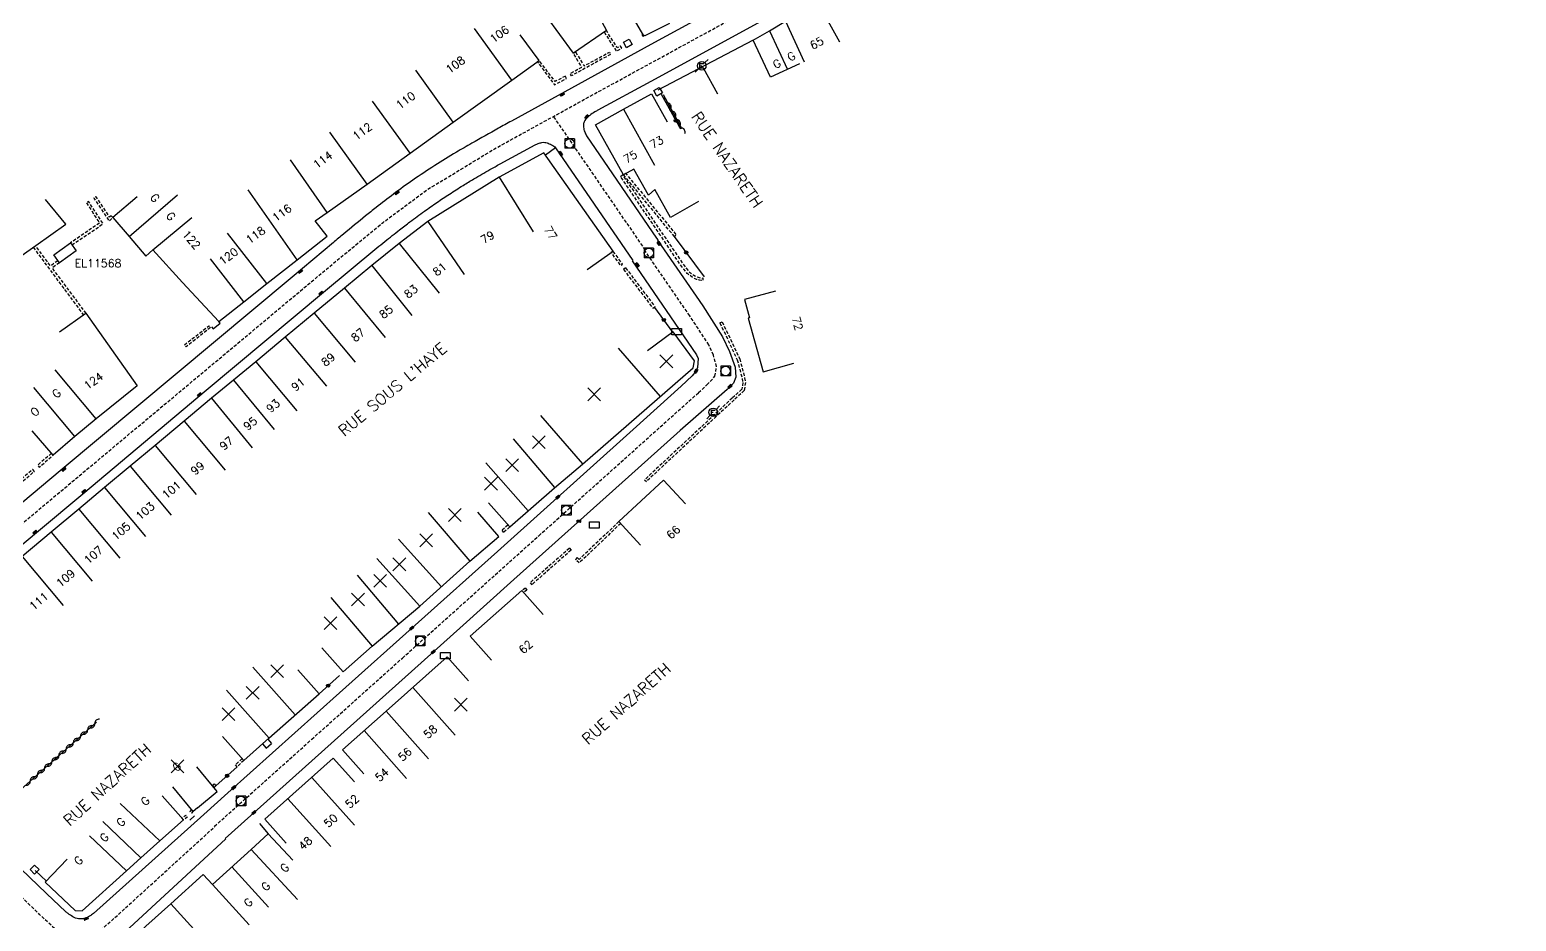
# Model space of a CAD drawing. Header units: millimetres. Extents: x 139000 to 140001, y 128999 to 130000.
# Drawn here: x 139552.6 to 139784.8, y 129368.9 to 129508.3 of the extents above; entities that cross this region are included whole.
import ezdxf
from ezdxf.enums import TextEntityAlignment as Align

# ---------------------------------------------------------------- set-up
doc = ezdxf.new("R2010")
doc.units = ezdxf.units.MM
doc.linetypes.add('DASHED', pattern=[0.75, 0.5, -0.25])
doc.layers.get('0').update_dxf_attribs({"linetype": 'CONTINUOUS'})
for name, color, linetype in [('W0001', 6, 'DASHED'), ('W0008', 7, 'CONTINUOUS'), ('W0100', 7, 'CONTINUOUS'), ('W0105', 7, 'CONTINUOUS'), ('W0112', 1, 'DASHED'), ('W0310', 3, 'CONTINUOUS'), ('W0322', 7, 'CONTINUOUS'), ('W0400', 7, 'CONTINUOUS'), ('W0420', 7, 'CONTINUOUS'), ('W0471', 7, 'CONTINUOUS'), ('W0984', 7, 'CONTINUOUS'), ('W0989', 7, 'CONTINUOUS'), ('W0991', 7, 'CONTINUOUS'), ('W1102', 7, 'CONTINUOUS'), ('W1471', 7, 'CONTINUOUS')]:
    doc.layers.add(name, color=color, linetype=linetype)
doc.styles.get("Standard").update_dxf_attribs({"font": 'romans.shx', "width": 0.85})

# ---------------------------------------------------------------- blocks, each defined once
blk = doc.blocks.new('T471')
for p, q in [((-0.333334, 0.333334), (-0.333334, -0.333334)), ((-0.333334, 0.333334), (0.333334, 0.333334)), ((-0.333334, 0), (0, 0)), ((0.500001, 0.500001), (1.000002, 1.000002)), ((-0.500001, -0.500001), (-1.000002, -1.000002)), ((-0.333334, -0.333334), (0.333334, -0.333334))]:
    blk.add_line(p, q)
blk.add_ellipse((0, 0), major_axis=(0.471405, 0.471405), ratio=1, start_param=5.4977871438, end_param=11.780972451)
blk = doc.blocks.new('t112o')
at = {"color": 0, "linetype": 'Continuous'}
for p, q in [((-0.5, 0.5), (0.5, 0.5)), ((-0.5, -0.5), (-0.5, 0.5)), ((0.5, 0.5), (0.5, -0.5)), ((0.5, -0.5), (-0.5, -0.5))]:
    blk.add_line(p, q, dxfattribs=at)
blk = doc.blocks.new('T400')
for p, q in [((-0.15, 0.3), (0.15, 0.3)), ((-0.15, -0.25), (-0.15, 0.3)), ((-0.15, 0.15), (0.15, 0.15)), ((-0.15, 0), (0.15, 0)), ((0.15, 0.3), (0.15, -0.25)), ((-0.15, -0.15), (0.15, -0.15)), ((-0.15, -0.25), (-0.15, -0.3)), ((-0.15, -0.3), (0.15, -0.3)), ((0.15, -0.3), (0.15, -0.25))]:
    blk.add_line(p, q)
blk = doc.blocks.new('T420')
for p, q in [((0.75, 0.75), (-0.75, 0.75)), ((-0.75, 0.75), (-0.75, -0.75)), ((0.75, 0.75), (0.75, -0.75)), ((0.75, -0.75), (-0.75, -0.75))]:
    blk.add_line(p, q)
blk.add_ellipse((0, 0), major_axis=(-0.53, 0.53), ratio=1, start_param=3.926991, end_param=10.210176)
blk = doc.blocks.new('t322o')
at = {"color": 0, "linetype": 'Continuous'}
for radius in [0.25, 0.15]:
    blk.add_circle((0, 0), radius, dxfattribs=at)
blk = doc.blocks.new('t310o')
at = {"color": 0, "linetype": 'Continuous'}
for centre, start, end in [((-0.5, 0.38), 216.8699, 323.1304), ((0.5, -0.37), 36.8699, 143.1303)]:
    blk.add_arc(centre, 0.625, start, end, dxfattribs=at)
blk = doc.blocks.new('T1471')
at = {"color": 0, "linetype": 'Continuous', "flags": 128}
blk.add_lwpolyline([(-0.75, -0.5), (-0.75, 0.5), (0.75, 0.5), (0.75, -0.5), (-0.75, -0.5)], dxfattribs=at)
blk = doc.blocks.new('t991o')
at = {"color": 0, "linetype": 'Continuous'}
for p, q in [((-1, 1), (1, -1)), ((-1, -1), (1, 1))]:
    blk.add_line(p, q, dxfattribs=at)

msp = doc.modelspace()

# ---------------------------------------------------------------- linework, layer by layer
at = {"layer": 'W0001', "flags": 128}
for points in [[(139484.73, 129377.1), (139488.75, 129379.36), (139492.95, 129382.35), (139501.53, 129389.37), (139524.78, 129408.79), (139562.49, 129440.4), (139592.09, 129465.15), (139599.87, 129471.65), (139607.76, 129478.16), (139614.62, 129483.25), (139625.18, 129489.66), (139641.22, 129498.49), (139686.94, 129523.47), (139718.59, 129540.76), (139731.96, 129548.24), (139740.37, 129552.94), (139745.12, 129555.15), (139758.01, 129558.47), (139803.4, 129568.95), (139852.93, 129578.75), (139912.32, 129591.47), (139924.93, 129594.21), (139955.6, 129600.91), (139960.47, 129602.99), (139966.16, 129611.1)], [(139648.74, 129473.84), (139634.4, 129494.73)], [(139844.07, 129047.19), (139825.15, 129061.62), (139818.81, 129066.5), (139810.28, 129075.48), (139798.9, 129090.61), (139777.81, 129118.72), (139744.76, 129162.77), (139731.75, 129180.12), (139724.34, 129190), (139716.04, 129200.06), (139704.95, 129212.06), (139649.43, 129272), (139622.57, 129301.09), (139601.54, 129323.81), (139573.29, 129351.8), (139554.11, 129370.01), (139524.1, 129398.88), (139520.12, 129404.89)], [(139534.29, 129340.72), (139553.44, 129358.37), (139566.52, 129370.11), (139581.47, 129383.74)]]:
    msp.add_lwpolyline(points, dxfattribs=at)
at = {"layer": 'W0001'}
msp.add_lwpolyline([(139581.43, 129383.78), (139596.61, 129397.38), (139610.78, 129410.08), (139632.08, 129429.19), (139657.04, 129451.56), (139658.35, 129452.75), (139659.61, 129454.11), (139659.86, 129455.65), (139659.37, 129457.4), (139658.66, 129459.01), (139655.67, 129463.55), (139648.65, 129473.76)], dxfattribs=at)
at = {"layer": 'W0008', "flags": 128}
for points in [[(139679.69, 129522.38), (139649.61, 129505.96), (139636.18, 129498.56), (139627.81, 129493.99, 0.002458), (139625.77, 129492.86, 0.001204), (139621.63, 129490.53, 0.007152), (139619.21, 129489.12, 0.005045), (139615.83, 129487.03, 0.010183), (139612.42, 129484.78, 0.011128), (139609.4, 129482.59, 0.003517), (139606.67, 129480.49, 0.005758), (139605.03, 129479.17, 0.001018), (139601.58, 129476.34, 0.002198), (139599.99, 129475.02), (139593.54, 129469.59), (139557.32, 129439.31), (139524.86, 129412.12), (139514.61, 129403.5), (139498.12, 129389.77, -0.00562), (139493.89, 129386.31, -0.005959), (139489.84, 129383.14, -0.025879), (139489.14, 129382.66, -0.004235), (139484.72, 129380.01, -0.007374), (139484.29, 129379.77, -0.007374)], [(139680.63, 129517.15), (139649.58, 129500.2), (139641.32, 129495.7, 0.017701), (139640.85, 129495.42, 0.009969), (139640.04, 129494.88, 0.051957), (139639.68, 129494.57, 0.0415), (139639.3, 129494.09, 0.09349), (139639.09, 129493.6, 0.088587), (139639.07, 129493.03, 0.053833), (139639.26, 129492.3, 0.061126), (139639.56, 129491.7), (139650.48, 129475.68), (139650.67, 129475.41)], [(139530.41, 129410.25), (139553.91, 129429.97), (139560.83, 129435.76), (139580.12, 129451.93), (139598.44, 129467.23), (139606.78, 129474.16, -0.004423), (139608.05, 129475.19, -0.002495), (139610.33, 129477, -0.006107), (139611.96, 129478.25, -0.004496), (139614.21, 129479.9, -0.005651), (139616.18, 129481.28, -0.005789), (139618.13, 129482.58, -0.005243), (139620.25, 129483.93, -0.006657), (139621.95, 129484.96, -0.003041), (139624.45, 129486.41, -0.004805), (139626.05, 129487.3), (139631.53, 129490.28, -0.038119), (139631.99, 129490.49, -0.032468), (139632.57, 129490.65, -0.095912), (139633.03, 129490.66, -0.060577), (139633.72, 129490.46, -0.04585), (139634.43, 129490.07, -0.09471), (139634.71, 129489.8), (139646.77, 129472.23)], [(139579.74, 129385.63), (139562.52, 129370.17, -0.059091), (139561.92, 129369.74, -0.048068), (139561.1, 129369.4, -0.111006), (139560.2, 129369.32, -0.103884), (139559.29, 129369.65, -0.017471), (139558.54, 129370.15, -0.034532), (139558.18, 129370.44), (139555.19, 129373.29), (139539.21, 129388.59)], [(139583.18, 129381.83), (139565.43, 129365.41), (139565.53, 129363.96), (139565.37, 129363.87), (139565.64, 129363.33), (139566.67, 129362.25), (139566.82, 129362.35), (139589.18, 129340.5), (139593, 129336.75, 0.001715), (139593.9, 129335.87, -0.001059), (139595.36, 129334.44, -0.001715), (139596.58, 129333.25, -0.001434), (139598.02, 129331.82, -0.002538), (139599.22, 129330.6, -0.00168), (139601.04, 129328.73, -0.001562), (139603.26, 129326.41, -0.003399), (139604.27, 129325.34), (139616.47, 129312.19), (139644.55, 129281.71), (139653.94, 129271.49)]]:
    msp.add_lwpolyline(points, format="xyb", dxfattribs=at)
for points in [[(139665.59, 129506.66), (139650.7, 129498.8)], [(139634.71, 129489.8), (139633.12, 129488.68)], [(139580.94, 129461.82), (139581.2, 129461.5), (139582.31, 129462.39), (139582.1, 129462.65)], [(139578.28, 129385.42), (139577.57, 129384.75)]]:
    msp.add_lwpolyline(points, dxfattribs=at)
at = {"layer": 'W0008'}
for points in [[(139650.61, 129475.36), (139657.7, 129465.12), (139660.8, 129460.27), (139661.89, 129457.96), (139662.75, 129455.54), (139662.88, 129453.98), (139662.48, 129453.04), (139661.52, 129452.07), (139654.18, 129445.62), (139646.1, 129438.4), (139628.18, 129422.37), (139619.74, 129414.76), (139594.14, 129391.79), (139583.11, 129381.9)], [(139646.69, 129472.17), (139656.73, 129457.46), (139656.99, 129456.88), (139656.89, 129455.5), (139656.63, 129454.93), (139656.03, 129454.17), (139654.35, 129452.57), (139646.82, 129445.77), (139625.63, 129426.74), (139600.95, 129404.64), (139583.52, 129389.03), (139579.74, 129385.64)]]:
    msp.add_lwpolyline(points, dxfattribs=at)
at = {"layer": 'W0100', "flags": 128}
for points in [[(139672.82, 129502.92), (139668.28, 129500.83), (139665.59, 129506.66), (139668.15, 129508.09), (139670.63, 129509.58), (139670.56, 129509.7), (139675.7, 129512.48), (139680.56, 129515.12), (139680.62, 129515.03), (139680.76, 129515.1), (139680.87, 129514.89), (139688.14, 129518.91), (139690.56, 129520.25), (139692.86, 129521.53), (139695.18, 129522.81), (139702.39, 129526.8), (139710.31, 129531.04), (139710.4, 129530.93), (139710.53, 129531), (139712.97, 129526.64)], [(139641.93, 129509.48), (139642.64, 129508.14), (139637.49, 129504.58), (139633.25, 129510.43)], [(139652.52, 129509.26), (139648.67, 129507.31), (139648.62, 129507.37), (139648.5, 129507.31), (139646.16, 129511.31)], [(139569.35, 129482.16), (139565.55, 129478.9), (139568.09, 129475.95), (139570.7, 129472.9), (139571.77, 129473.88), (139576.45, 129468.79), (139582.1, 129462.65), (139586.03, 129465.77), (139589.62, 129468.59), (139594.32, 129472.29), (139599.05, 129476), (139597.15, 129478.39), (139599.04, 129479.71), (139605.26, 129484.14), (139611.97, 129488.97), (139618.71, 129493.8), (139627.9, 129500.38), (139632.13, 129503.44), (139629.2, 129507.49)], [(139657.01, 129481.41), (139652.66, 129478.95), (139650.19, 129483.32), (139649.25, 129482.39), (139646.93, 129486.48), (139645.34, 129485.58), (139640.92, 129493.4), (139645.33, 129495.85), (139649.7, 129498.27), (139652.12, 129493.89)], [(139639.62, 129470.78), (139643.71, 129473.66), (139632.88, 129489.03), (139625.92, 129485.21), (139614.76, 129478.29), (139610.25, 129474.86), (139605.98, 129471.41), (139601.73, 129467.9), (139597.02, 129463.98), (139592.49, 129460.22), (139587.88, 129456.36), (139584.41, 129453.51), (139580.95, 129450.68), (139576.68, 129447.11), (139572.13, 129443.29), (139568.27, 129440.09), (139564.24, 129436.73), (139560.22, 129433.37), (139555.89, 129429.75), (139551.36, 129425.94), (139547.54, 129422.7), (139550.78, 129418.89)], [(139549.45, 129471.66), (139553.53, 129474.55), (139558.19, 129477.87), (139555, 129481.74)], [(139557.23, 129461.07), (139561.31, 129463.96), (139569.33, 129452.64), (139562.93, 129447.46), (139559.61, 129444.69), (139556.21, 129441.78), (139552.96, 129445.57)], [(139578.79, 129386.68), (139578.09, 129386.1), (139574.89, 129389.94)], [(139558.43, 129378.67), (139554.99, 129375.04), (139559.67, 129370.61), (139560.77, 129370.6), (139560.77, 129370.6), (139567.69, 129376.82), (139569.93, 129378.88), (139572.88, 129381.49), (139576.59, 129384.8), (139573.27, 129388.54)], [(139593.64, 129378.48), (139589.83, 129382.62), (139587.17, 129380.18), (139581.12, 129374.68), (139579.68, 129376.26), (139574.6, 129371.65), (139570.7, 129368.16), (139567.02, 129364.76), (139573.19, 129358.79), (139573.66, 129358.33), (139573.03, 129357.69), (139578.81, 129352.1), (139579.66, 129352.98), (139583.64, 129349.14), (139586.7, 129352.31)]]:
    msp.add_lwpolyline(points, dxfattribs=at)
msp.add_lwpolyline([(139556.32, 129473.11), (139556.32, 129473.11), (139558.92, 129474.96), (139559.8, 129473.7), (139557.19, 129471.84)], close=True, dxfattribs=at)
at = {"layer": 'W0100'}
for points in [[(139669.05, 129467.42), (139664.22, 129466.1), (139665, 129463.24), (139664.77, 129463.17), (139667.13, 129454.81), (139671.94, 129456.17)], [(139624.25, 129434.33), (139627.55, 129430.57), (139634.52, 129436.69), (139638.89, 129440.4), (139656.18, 129455.42), (139656.41, 129456.53), (139653.1, 129461.04), (139649.07, 129458.08)], [(139654.98, 129434.19), (139651.59, 129437.86), (139644.61, 129431.41), (139648, 129427.74)], [(139598.21, 129411.65), (139601.53, 129407.91), (139606.03, 129411.91), (139613.48, 129418.18), (139621.32, 129425.21), (139625.83, 129429.09), (139622.57, 129432.88)], [(139632.75, 129416.88), (139629.43, 129420.62), (139621.37, 129413.48), (139624.68, 129409.73)], [(139621.09, 129406.51), (139617.77, 129410.25), (139608.23, 129401.79), (139601.42, 129395.72), (139604.74, 129391.99)], [(139582.7, 129397.84), (139586.01, 129394.09), (139589.93, 129397.55), (139597.78, 129404.51), (139594.46, 129408.25)], [(139603.31, 129390.71), (139599.98, 129394.43), (139589.31, 129384.88), (139592.64, 129381.16)], [(139578.79, 129386.68), (139581.83, 129389.22), (139578.64, 129393.06)]]:
    msp.add_lwpolyline(points, dxfattribs=at)
at = {"layer": 'W0105'}
for p, q in [((139588.91, 129396.65), (139589.49, 129395.98)), ((139589.75, 129397.38), (139590.31, 129396.75))]:
    msp.add_line(p, q, dxfattribs=at)
msp.add_lwpolyline([(139589.49, 129395.98), (139590.31, 129396.75)], dxfattribs=at)
at = {"layer": 'W0112'}
for p, q in [((139645.64, 129471.06), (139645.32, 129470.82)), ((139649.92, 129464.74), (139650.24, 129464.98)), ((139660.38, 129462.44), (139660.74, 129462.62)), ((139648.62, 129437.95), (139648.89, 129437.66)), ((139644.61, 129431.41), (139644.89, 129431.13)), ((139626.29, 129429.99), (139626.55, 129429.69)), ((139636.86, 129427.23), (139637.12, 129426.93)), ((139638.08, 129425.77), (139637.82, 129425.47)), ((139630.73, 129421.84), (139630.99, 129421.54)), ((139630.24, 129420.69), (139629.71, 129420.32)), ((139630.01, 129421.02), (139630.24, 129420.69)), ((139584.96, 129393.09), (139584.68, 129393.38)), ((139581.11, 129390.18), (139581.37, 129389.87)), ((139581.37, 129390.4), (139581.63, 129390.09))]:
    msp.add_line(p, q, dxfattribs=at)
at = {"layer": 'W0112', "flags": 128}
for points in [[(139642.31, 129507.92), (139644.17, 129504.92), (139644.17, 129504.92), (139645.04, 129505.37), (139644.85, 129505.72), (139644.35, 129505.46), (139642.64, 129508.14)], [(139648.38, 129507.21), (139648.5, 129507.3), (139648.3, 129507.65), (139648.17, 129507.55)], [(139636.25, 129501.02), (139634.65, 129500.17), (139632.13, 129503.44), (139631.87, 129503.26), (139634.53, 129499.66), (139636.44, 129500.67)], [(139637.84, 129504.79), (139639.15, 129502.6), (139643.13, 129504.77), (139643.32, 129504.42), (139637.18, 129501.07), (139636.99, 129501.42), (139638.8, 129502.41), (139637.49, 129504.58)], [(139644.84, 129485.35), (139645.17, 129485.58), (139654.5, 129471.83), (139655.05, 129471.07), (139655.57, 129470.44), (139655.64, 129470.37), (139656.32, 129469.89), (139656.58, 129469.75), (139656.85, 129469.64), (139657.29, 129469.52), (139657.73, 129469.46), (139657.69, 129469.06), (139657.21, 129469.13), (139656.73, 129469.26), (139656.4, 129469.39), (139656.1, 129469.56), (139655.41, 129470.05), (139655.27, 129470.18), (139654.73, 129470.83), (139654.17, 129471.6)], [(139653.27, 129475.94), (139645.34, 129485.58), (139645.65, 129485.83), (139653.58, 129476.19)], [(139565.28, 129479.19), (139565.04, 129478.97), (139562.9, 129482.18), (139562.56, 129481.96), (139564.97, 129478.36), (139565.55, 129478.9)], [(139643.71, 129473.66), (139643.38, 129473.43), (139644.85, 129471.41), (139645.17, 129471.65)], [(139580.8, 129461.71), (139576.98, 129458.7), (139576.74, 129459.02), (139580.55, 129462.02)], [(139555.95, 129442.08), (139553.78, 129440.21), (139554.05, 129439.91), (139556.21, 129441.78)], [(139577.84, 129386.4), (139577.56, 129386.08), (139577.88, 129385.83), (139578.09, 129386.1)], [(139576.59, 129384.8), (139576.33, 129385.1), (139576.95, 129385.54), (139577.18, 129385.21)]]:
    msp.add_lwpolyline(points, close=True, dxfattribs=at)
for points in [[(139559.14, 129474.63), (139564.02, 129477.94), (139561.75, 129481.44), (139561.41, 129481.22), (139563.47, 129478.05), (139558.92, 129474.96), (139558.92, 129474.96)], [(139557.18, 129471.84), (139557.19, 129471.84), (139556.05, 129471.02), (139561.31, 129463.96), (139560.98, 129463.73), (139553.14, 129474.28)], [(139556.96, 129472.16), (139555.82, 129471.34), (139553.46, 129474.51)], [(139544.35, 129444.78), (139550.62, 129437.48), (139549.64, 129436.62), (139549.91, 129436.32), (139551.03, 129437.31), (139553.29, 129439.25), (139553.03, 129439.55), (139550.92, 129437.74), (139544.66, 129445.04)]]:
    msp.add_lwpolyline(points, dxfattribs=at)
at = {"layer": 'W0112'}
for points in [[(139645.32, 129470.82), (139649.92, 129464.74)], [(139645.64, 129471.06), (139650.24, 129464.98)], [(139660.38, 129462.44), (139663.1, 129456.69), (139663.85, 129453.79), (139663.96, 129453.13), (139663.8, 129452.08), (139662.32, 129450.71), (139648.62, 129437.95)], [(139660.74, 129462.62), (139663.48, 129456.83), (139664.24, 129453.88), (139664.37, 129453.14), (139664.18, 129451.88), (139662.59, 129450.42), (139648.89, 129437.66)], [(139627.28, 129430.87), (139626.29, 129429.99)], [(139627.55, 129430.57), (139626.55, 129429.69)], [(139644.89, 129431.13), (139638.41, 129424.95), (139637.82, 129425.47)], [(139644.61, 129431.41), (139638.4, 129425.49), (139638.08, 129425.77)], [(139636.86, 129427.23), (139630.73, 129421.84)], [(139637.12, 129426.93), (139630.99, 129421.54)], [(139630.01, 129421.02), (139629.43, 129420.62)], [(139585.73, 129394.38), (139584.68, 129393.38)], [(139586.01, 129394.09), (139584.96, 129393.09)], [(139581.37, 129390.4), (139581.11, 129390.18)], [(139581.63, 129390.09), (139581.37, 129389.87)]]:
    msp.add_lwpolyline(points, dxfattribs=at)
at = {"layer": 'W0310', "flags": 128}
for points in [[(139651.5, 129498.15), (139654.4, 129492.88)], [(139545.93, 129384.88), (139563, 129400.07)]]:
    msp.add_lwpolyline(points, dxfattribs=at)
at = {"layer": 'W0322'}
for p, q in [((139653.02, 129460.99), (139650.19, 129464.87)), ((139600.93, 129407.36), (139597.78, 129404.51)), ((139581.63, 129390.09), (139584.96, 129393.09))]:
    msp.add_line(p, q, dxfattribs=at)
at = {"layer": 'W0322', "flags": 128}
for points in [[(139657.74, 129502.33), (139659.99, 129498.24)], [(139651.19, 129498.22), (139654.2, 129492.76)], [(139657.95, 129469.64), (139653.27, 129475.94)], [(139588.46, 129384.24), (139589.83, 129382.62)], [(139555.17, 129375.22), (139553.41, 129376.87)]]:
    msp.add_lwpolyline(points, dxfattribs=at)
at = {"layer": 'W1102'}
for p, q in [((139644.48, 129458.5), (139651.04, 129450.95)), ((139632.34, 129447.96), (139638.89, 129440.41)), ((139628.07, 129444.33), (139634.55, 129436.71)), ((139623.81, 129440.6), (139630.41, 129433.08)), ((139614.81, 129432.8), (139621.33, 129425.22)), ((139610.19, 129428.66), (139616.87, 129421.22)), ((139606.81, 129425.62), (139613.49, 129418.18)), ((139603.72, 129423.03), (139610.16, 129415.38)), ((139599.6, 129419.56), (139606.04, 129411.91)), ((139587.4, 129408.67), (139594.04, 129401.19)), ((139583.31, 129405.04), (139589.94, 129397.55)), ((139619.04, 129398.01), (139612.41, 129405.49)), ((139614.88, 129394.32), (139608.22, 129401.79)), ((139611.44, 129391.26), (139604.79, 129398.73)), ((139603.29, 129383.98), (139596.62, 129391.43)), ((139599.58, 129380.65), (139592.9, 129388.1))]:
    msp.add_line(p, q, dxfattribs=at)
at = {"layer": 'W1102', "flags": 128}
for points in [[(139675.7, 129512.48), (139679.07, 129506.38)], [(139670.63, 129509.58), (139673.55, 129503.25)], [(139627.9, 129500.38), (139622.04, 129508.47)], [(139668.15, 129508.09), (139670.93, 129502.05)], [(139618.71, 129493.8), (139612.88, 129501.93)], [(139611.97, 129488.97), (139606.13, 129497.09)], [(139645.32, 129495.85), (139650.16, 129487.1)], [(139605.26, 129484.14), (139599.42, 129492.26)], [(139599.04, 129479.71), (139593.32, 129487.91)], [(139625.92, 129485.21), (139631.19, 129476.71)], [(139568.09, 129475.95), (139575.67, 129482.46)], [(139594.32, 129472.29), (139586.66, 129483.26)], [(139571.77, 129473.88), (139577.88, 129478.95)], [(139614.76, 129478.29), (139620.43, 129470.04)], [(139589.62, 129468.59), (139583.44, 129476.45)], [(139610.25, 129474.86), (139616.54, 129467.09)], [(139586.03, 129465.77), (139580.8, 129472.44)], [(139605.98, 129471.41), (139612.26, 129463.63)], [(139601.73, 129467.9), (139608.09, 129460.19)], [(139597.02, 129463.98), (139603.42, 129456.3)], [(139592.49, 129460.22), (139598.9, 129452.54)], [(139587.88, 129456.36), (139594.29, 129448.69)], [(139562.93, 129447.46), (139556.53, 129455.14)], [(139559.61, 129444.69), (139553.2, 129452.37)], [(139584.41, 129453.51), (139590.76, 129445.79)], [(139580.95, 129450.68), (139587.29, 129442.94)], [(139576.68, 129447.11), (139583.09, 129439.44)], [(139572.13, 129443.29), (139578.56, 129435.63)], [(139568.27, 129440.09), (139574.67, 129432.4)], [(139564.24, 129436.73), (139570.65, 129429.06)], [(139560.22, 129433.37), (139566.63, 129425.7)], [(139555.89, 129429.75), (139562.31, 129422.09)], [(139551.36, 129425.94), (139557.78, 129418.28)], [(139572.88, 129381.49), (139566.67, 129387.37)], [(139569.93, 129378.88), (139563.97, 129384.52)], [(139567.69, 129376.82), (139561.88, 129382.32)], [(139587.17, 129380.18), (139594.37, 129372.36)], [(139584.14, 129377.43), (139589.85, 129371.14)], [(139581.12, 129374.68), (139586.82, 129368.39)], [(139574.6, 129371.65), (139581.75, 129363.78)]]:
    msp.add_lwpolyline(points, dxfattribs=at)

# ---------------------------------------------------------------- block references
at = {"layer": 'W0112'}
for p, rotation in [((139645.99, 129506.13), 29.22500611333446), ((139650.72, 129498.57), 209.7169971956364), ((139553.31, 129377.02), 314.9752006348742)]:
    msp.add_blockref('t112o', p, dxfattribs=dict(at, rotation=rotation))
at = {"layer": 'W0310'}
for p, rotation in [((139652.22, 129496.84), 298.8918165745785), ((139652.95, 129495.52), 298.8918165745785), ((139653.67, 129494.21), 298.8918165745785), ((139654.4, 129492.9), 298.8918165745785), ((139562.73, 129399.84), 41.66444637370599), ((139560.49, 129397.84), 41.66444637370599), ((139561.61, 129398.84), 41.66444637370599), ((139557.13, 129394.85), 41.66444637370599), ((139558.25, 129395.85), 41.66444637370599), ((139559.37, 129396.84), 41.66444637370599), ((139554.89, 129392.86), 41.66444637370599), ((139556.01, 129393.85), 41.66444637370599), ((139552.65, 129390.86), 41.66444637370599), ((139553.77, 129391.86), 41.66444637370599)]:
    msp.add_blockref('t310o', p, dxfattribs=dict(at, rotation=rotation))
at = {"layer": 'W0322'}
for p, rotation in [((139653.48, 129494.06), 298.8918165747348), ((139655.12, 129473.46), 126.6248321630797), ((139651.62, 129462.91), 126.0773546952713), ((139599.17, 129405.77), 222.1504452942541), ((139583.39, 129391.68), 42.05013768705103)]:
    msp.add_blockref('t322o', p, dxfattribs=dict(at, rotation=rotation))
at = {"layer": 'W0400'}
for p, rotation in [((139635.75, 129498.16), 118.6558688538575), ((139639.57, 129494.64), 137.5680589317836), ((139635.51, 129488.9), 214.4728518363676), ((139609.92, 129482.79), 306.8088176757491), ((139650.85, 129474.88), 214.7930603799321), ((139594.82, 129470.48), 310.0371539973797), ((139647.46, 129471.49), 214.4883091964766), ((139598.05, 129467.09), 129.8572841156949), ((139656.66, 129454.94), 327.1750814986117), ((139579.07, 129451.25), 129.967617733982), ((139661.95, 129452.52), 134.3928816400407), ((139557.87, 129439.58), 309.8957145705045), ((139561.01, 129436.11), 309.9717146514358), ((139635.06, 129435.21), 311.9303556060457), ((139638.36, 129431.45), 90), ((139553.39, 129429.73), 129.9920167807349), ((139612.25, 129414.75), 311.4962992634406), ((139615.59, 129411.04), 132.250931919046), ((139584.42, 129389.83), 311.6565604288968), ((139587.58, 129385.92), 131.6890647116659), ((139561.36, 129369.34), 289.8963474662347)]:
    msp.add_blockref('T400', p, dxfattribs=dict(at, rotation=rotation))
at = {"layer": 'W0420'}
for p in [(139636.89, 129490.49), (139649.28, 129473.39), (139661.26, 129454.93), (139636.38, 129433.18), (139613.55, 129412.74), (139585.55, 129387.74)]:
    msp.add_blockref('T420', p, dxfattribs=at)
at = {"layer": 'W0471'}
for p in [(139657.54, 129502.64), (139659.33, 129448.48)]:
    msp.add_blockref('T471', p, dxfattribs=at)
at = {"layer": 'W0991', "rotation": 90}
for p in [(139652.02, 129456.44), (139640.74, 129451.28), (139632.09, 129443.81), (139627.93, 129440.22), (139624.63, 129437.33), (139618.98, 129432.43), (139614.48, 129428.48), (139610.3, 129424.73), (139607.32, 129422.14), (139603.85, 129419.22), (139599.56, 129415.52), (139591.2, 129408.02), (139587.38, 129404.64), (139619.91, 129402.79), (139583.62, 129401.32), (139575.64, 129393.16)]:
    msp.add_blockref('t991o', p, dxfattribs=at)
at = {"layer": 'W1471'}
for p in [(139653.61, 129461.1), (139640.77, 129430.85), (139617.5, 129410.47)]:
    msp.add_blockref('T1471', p, dxfattribs=at)

# ---------------------------------------------------------------- texts
at = {"layer": 'W0984'}
msp.add_text('EL11568', height=1.25, dxfattribs=at).set_placement((139563.24, 129471.77), align=Align.MIDDLE)
at = {"layer": 'W0989'}
for s, rotation, p in [('RUE NAZARETH', 304.463, (139661.53, 129487.97)), ("RUE SOUS L'HAYE", 39.9431, (139609.24, 129452.08)), ('RUE NAZARETH', 41.9036, (139645.75, 129402.95)), ('RUE NAZARETH', 42.6594, (139564.67, 129390.29))]:
    msp.add_text(s, height=1.75, rotation=rotation, dxfattribs=at).set_placement(p, align=Align.MIDDLE)
at = {"layer": 'W0991'}
for s, rotation, p in [('106', 35.9434, (139625.92, 129507.58)), ('65', 28.9287, (139675.51, 129506.19)), ('108', 35.9434, (139619.05, 129502.81)), ('G', 28.9287, (139669.28, 129502.93)), ('G', 28.9287, (139671.54, 129504.12)), ('110', 35.9434, (139611.28, 129497.24)), ('112', 35.9434, (139604.51, 129492.39)), ('73', 29.3025, (139650.49, 129490.69)), ('114', 35.9434, (139598.33, 129487.94)), ('75', 29.3025, (139646.39, 129488.42)), ('G', 310.659, (139572.13, 129481.98)), ('G', 310.659, (139574.62, 129479.11)), ('116', 35.9434, (139591.95, 129479.64)), ('118', 35.9434, (139587.84, 129476.19)), ('77', 300.544, (139633.93, 129476.51)), ('122', 310.659, (139577.83, 129475.45)), ('79', 31.7812, (139624.09, 129475.84)), ('120', 35.9434, (139583.59, 129472.87)), ('81', 39.0216, (139616.6, 129470.85)), ('83', 39.0216, (139612.12, 129467.36)), ('85', 39.0216, (139608.24, 129464.18)), ('72', 285.27, (139672.5, 129462.36)), ('87', 39.0216, (139603.84, 129460.56)), ('89', 39.0216, (139599.19, 129456.72)), ('G', 40.2201, (139556.74, 129451.45)), ('91', 39.0216, (139594.5, 129452.85)), ('O', 40.2201, (139553.37, 129448.56)), ('93', 40.1627, (139590.57, 129449.48)), ('95', 40.1627, (139587.02, 129446.73)), ('97', 40.1627, (139583.3, 129443.64)), ('99', 40.1627, (139578.78, 129439.75)), ('101', 40.1627, (139574.71, 129436.37)), ('103', 40.1627, (139570.59, 129433.05)), ('105', 40.1627, (139566.81, 129429.9)), ('66', 42.7346, (139653.11, 129429.74)), ('107', 40.1627, (139562.51, 129426.18)), ('109', 40.1627, (139558.16, 129422.57)), ('111', 40.1627, (139553.97, 129418.98)), ('62', 41.5236, (139630.04, 129411.81)), ('58', 41.5469, (139615.15, 129398.58)), ('56', 41.6977, (139611.17, 129395.04)), ('G', 39.8272, (139575.53, 129393.08)), ('54', 41.6977, (139607.58, 129391.84)), ('G', 41.6644, (139570.59, 129387.74)), ('52', 41.8525, (139602.92, 129387.68)), ('G', 41.6644, (139566.81, 129384.44)), ('50', 41.8496, (139599.58, 129384.68)), ('G', 41.6644, (139564.21, 129382.04)), ('48', 41.8504, (139595.62, 129381.14)), ('G', 41.6644, (139560.17, 129378.44)), ('G', 43.9149, (139592.39, 129377.3)), ('G', 43.9149, (139589.43, 129374.4)), ('G', 43.9149, (139586.69, 129371.87))]:
    msp.add_text(s, height=1.25, rotation=rotation, dxfattribs=at).set_placement(p, align=Align.MIDDLE)
msp.add_text('124', height=1.25, rotation=35.3282, dxfattribs=at).set_placement((139561.57, 129451.96))

doc.saveas('drawing.dxf')
